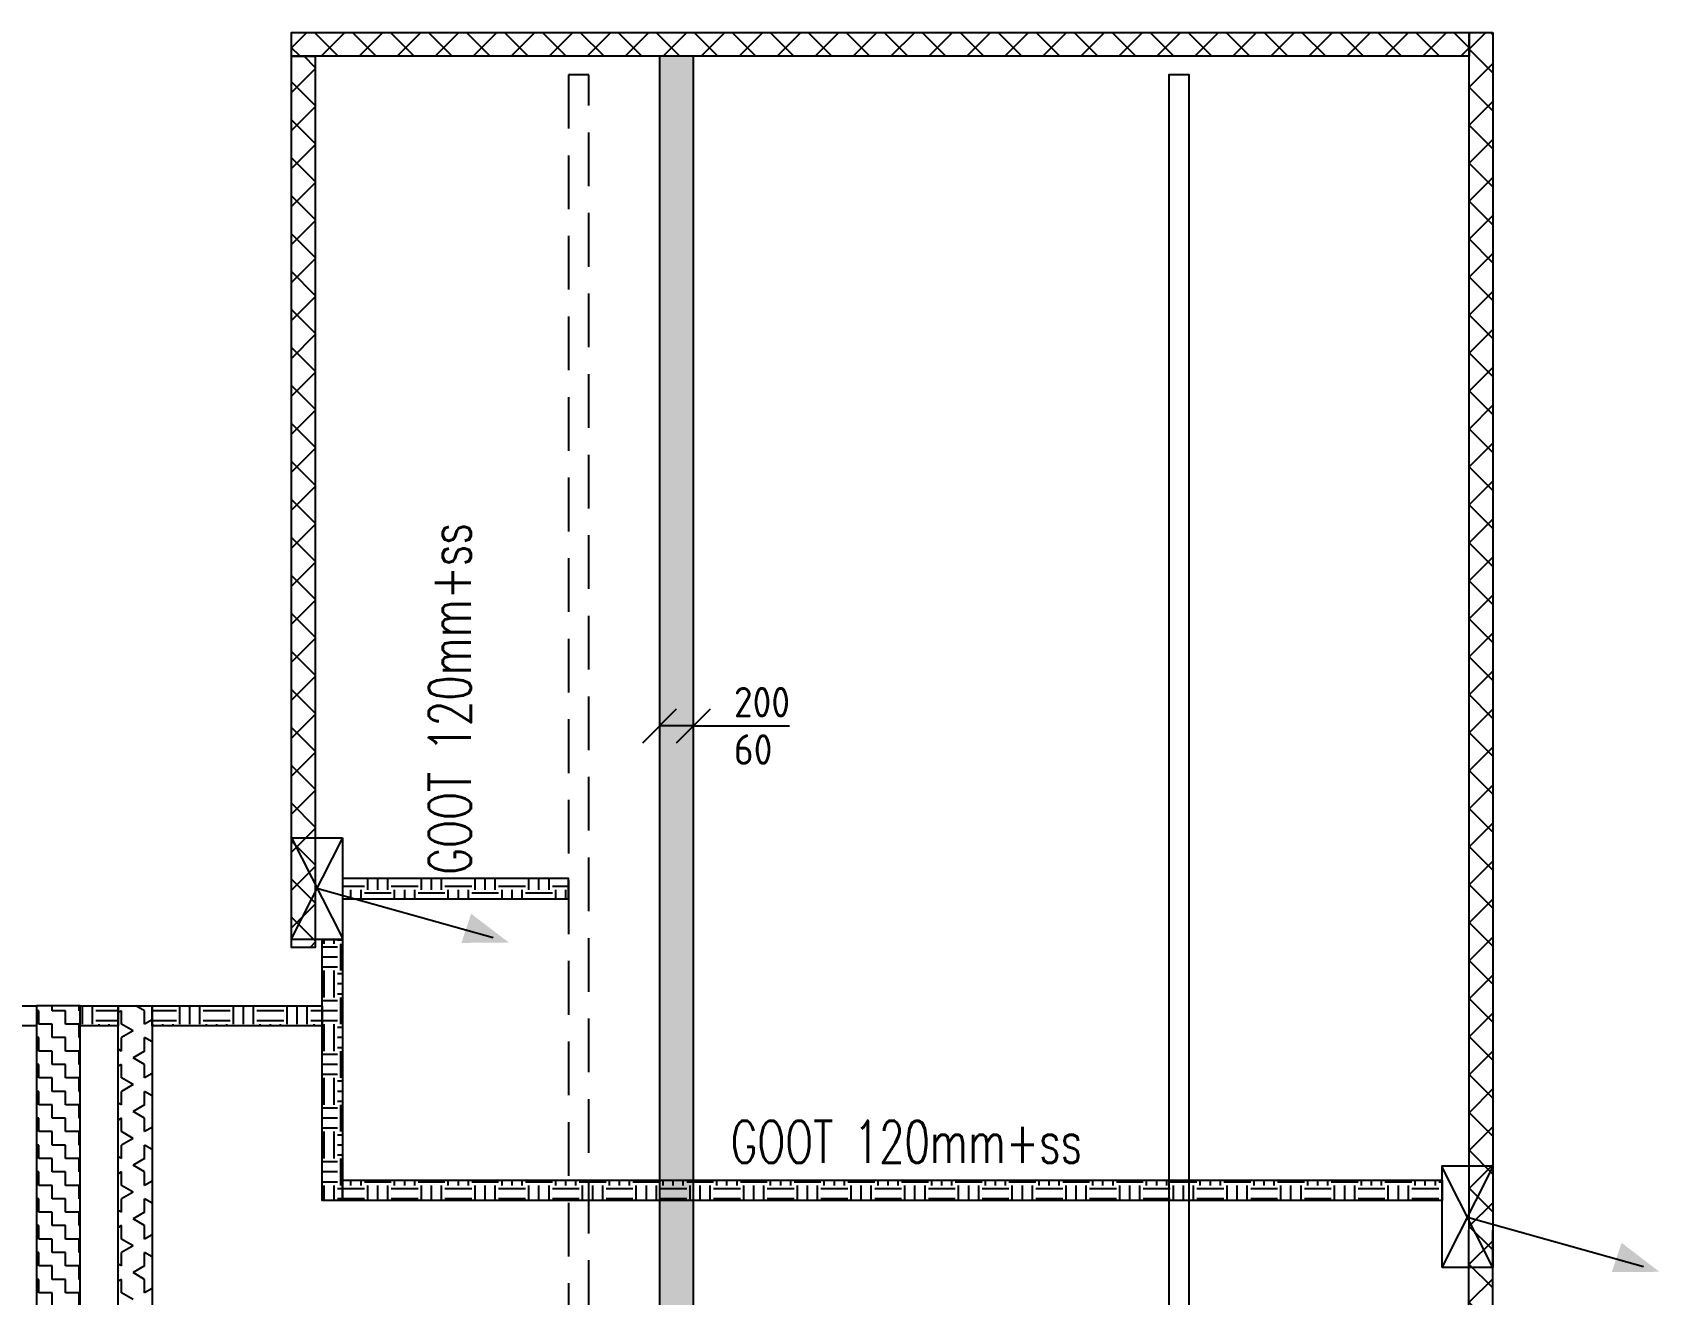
# Model space of a CAD drawing. Header units: millimetres. Extents: x -3262 to 109714, y 0 to 217318.
# Drawn here: x 57884 to 67501, y 205214 to 212674 of the extents above; entities that cross this region are included whole.
import ezdxf

# ---------------------------------------------------------------- set-up
doc = ezdxf.new("R2010")
doc.units = ezdxf.units.MM
doc.header["$LTSCALE"] = 100
doc.linetypes.add('HIDDEN2', pattern=[4.7625, 3.175, -1.5875])
for name, color, linetype in [('ByLayer', 2, 'Continuous'), ('EL6131--_ENERGIEBEDR (1996)', 2, 'Continuous'), ('EL6131--_GEBOUWINST (1996)', 2, 'Continuous'), ('EL6131--_KG_D', 3, 'Continuous'), ('EM6131--_KG', 1, 'Continuous')]:
    doc.layers.add(name, color=color, linetype=linetype)
doc.styles.add('CofelyArial', font='arial.ttf')
doc.styles.add('ROMANS', font='ROMANS', dxfattribs={"width": 0.7})
doc.styles.add('STABICAD-018', font='ISOCP.SHX', dxfattribs={"height": 1.8})

# ---------------------------------------------------------------- blocks, each defined once
blk = doc.blocks.new('PIJL-UIT')
at = {"layer": 'ByLayer', "color": 2}
blk.add_line((0, 0), (2.92, 10.41), dxfattribs=at)
blk.add_solid([(3.228, 11.35), (1.515, 9.111), (3.239, 8.536)], dxfattribs=at)
blk = doc.blocks.new('NV-1')
at = {"layer": 'ByLayer'}
for p, q in [((0, 4), (7.91, 0)), ((0, 0), (7.91, 4))]:
    blk.add_line(p, q, dxfattribs=at)
blk.add_lwpolyline([(0, 0), (8, 0), (8, 4), (0, 4)], close=True, dxfattribs=at)
blk = doc.blocks.new('*X73')
at = {"color": 0}
for p, q in [((50181.2, 22791.4), (50321.2, 22931.4)), ((50397.7, 22791.4), (50257.7, 22931.4)), ((50405.7, 22791.4), (50545.7, 22931.4)), ((50622.2, 22791.4), (50482.2, 22931.4)), ((50630.2, 22791.4), (50770.2, 22931.4)), ((50846.7, 22791.4), (50706.7, 22931.4)), ((50854.7, 22791.4), (50994.7, 22931.4)), ((51071.2, 22791.4), (50931.2, 22931.4)), ((51079.2, 22791.4), (51219.2, 22931.4)), ((51295.7, 22791.4), (51155.7, 22931.4)), ((51303.7, 22791.4), (51443.7, 22931.4)), ((51520.2, 22791.4), (51380.2, 22931.4)), ((51528.2, 22791.4), (51668.2, 22931.4)), ((51744.7, 22791.4), (51604.7, 22931.4)), ((51752.7, 22791.4), (51892.7, 22931.4)), ((51969.2, 22791.4), (51829.2, 22931.4)), ((51977.3, 22791.4), (52117.3, 22931.4)), ((52193.7, 22791.4), (52053.7, 22931.4)), ((52201.8, 22791.4), (52341.8, 22931.4)), ((52418.2, 22791.4), (52278.2, 22931.4)), ((52426.3, 22791.4), (52566.3, 22931.4)), ((52642.7, 22791.4), (52502.7, 22931.4)), ((52650.8, 22791.4), (52790.8, 22931.4)), ((52867.2, 22791.4), (52727.2, 22931.4)), ((52875.3, 22791.4), (53015.3, 22931.4)), ((53091.7, 22791.4), (52951.7, 22931.4)), ((53099.8, 22791.4), (53239.8, 22931.4)), ((53316.2, 22791.4), (53176.2, 22931.4)), ((53324.3, 22791.4), (53464.3, 22931.4)), ((53540.8, 22791.4), (53400.8, 22931.4)), ((53548.8, 22791.4), (53688.8, 22931.4)), ((53765.3, 22791.4), (53625.3, 22931.4)), ((53773.3, 22791.4), (53913.3, 22931.4)), ((53989.8, 22791.4), (53849.8, 22931.4)), ((53997.8, 22791.4), (54137.8, 22931.4)), ((54214.3, 22791.4), (54074.3, 22931.4)), ((54222.3, 22791.4), (54362.3, 22931.4)), ((54438.8, 22791.4), (54298.8, 22931.4)), ((54446.8, 22791.4), (54586.8, 22931.4)), ((54663.3, 22791.4), (54523.3, 22931.4)), ((54671.3, 22791.4), (54811.3, 22931.4)), ((54887.8, 22791.4), (54747.8, 22931.4)), ((54895.8, 22791.4), (55035.8, 22931.4)), ((55112.3, 22791.4), (54972.3, 22931.4)), ((55120.3, 22791.4), (55260.3, 22931.4)), ((55336.8, 22791.4), (55196.8, 22931.4)), ((50173.2, 22791.4), (50141.9, 22822.7)), ((55344.9, 22791.4), (55411.4, 22858))]:
    blk.add_line(p, q, dxfattribs=at)
blk = doc.blocks.new('*X75')
at = {"color": 0}
for p, q in [((41401.4, 8399), (41535.5, 8533.1)), ((41671.8, 8393.1), (41531.8, 8533.1)), ((41620, 8393.1), (41760, 8533.1)), ((41896.4, 8393.1), (41756.4, 8533.1)), ((41844.5, 8393.1), (41984.5, 8533)), ((42120.9, 8393), (41980.9, 8533)), ((42069, 8393), (42209, 8533)), ((42345.4, 8393), (42205.4, 8533)), ((42293.5, 8393), (42433.5, 8533)), ((42570, 8393), (42430, 8533)), ((42518, 8393), (42657.9, 8533)), ((42794.5, 8392.9), (42654.5, 8533)), ((42742.4, 8393), (42882.4, 8532.9)), ((43019, 8392.9), (42879, 8532.9)), ((42966.9, 8392.9), (43106.9, 8532.9)), ((43243.6, 8392.9), (43103.6, 8532.9)), ((43191.4, 8392.9), (43331.4, 8532.9)), ((43468.1, 8392.9), (43328.1, 8532.9)), ((43415.9, 8392.9), (43555.9, 8532.9)), ((43692.6, 8392.8), (43552.6, 8532.9)), ((43640.3, 8392.8), (43780.3, 8532.8)), ((43917.2, 8392.8), (43777.2, 8532.8)), ((43864.8, 8392.8), (44004.8, 8532.8)), ((44141.7, 8392.8), (44001.7, 8532.8)), ((44089.3, 8392.8), (44229.3, 8532.8)), ((44366.2, 8392.8), (44226.2, 8532.8)), ((44313.8, 8392.8), (44453.8, 8532.7)), ((44590.8, 8392.7), (44450.8, 8532.7)), ((44538.3, 8392.7), (44678.3, 8532.7)), ((44815.3, 8392.7), (44675.3, 8532.7)), ((44762.7, 8392.7), (44902.7, 8532.7)), ((45039.8, 8392.7), (44899.8, 8532.7)), ((44987.2, 8392.7), (45127.2, 8532.7)), ((45264.4, 8392.7), (45124.4, 8532.7)), ((45211.7, 8392.7), (45351.7, 8532.6)), ((45488.9, 8392.6), (45348.9, 8532.6)), ((45436.2, 8392.6), (45576.2, 8532.6)), ((45713.4, 8392.6), (45573.4, 8532.6)), ((45660.7, 8392.6), (45800.6, 8532.6)), ((45938, 8392.6), (45798, 8532.6)), ((45885.1, 8392.6), (46025.1, 8532.6)), ((46162.5, 8392.5), (46022.5, 8532.6)), ((46109.6, 8392.5), (46249.6, 8532.5)), ((46387, 8392.5), (46247, 8532.5)), ((46334.1, 8392.5), (46474.1, 8532.5)), ((46611.6, 8392.5), (46471.6, 8532.5)), ((46558.6, 8392.5), (46698.6, 8532.5)), ((46836.1, 8392.5), (46696.1, 8532.5)), ((46783.1, 8392.5), (46923, 8532.5)), ((47060.6, 8392.4), (46920.6, 8532.5)), ((47007.5, 8392.4), (47147.5, 8532.4)), ((47285.2, 8392.4), (47145.2, 8532.4)), ((47232, 8392.4), (47372, 8532.4)), ((47509.7, 8392.4), (47369.7, 8532.4)), ((47456.5, 8392.4), (47596.5, 8532.4)), ((47734.2, 8392.4), (47594.2, 8532.4)), ((47681, 8392.4), (47821, 8532.3)), ((47958.8, 8392.3), (47818.8, 8532.3)), ((47905.5, 8392.3), (48045.4, 8532.3)), ((48183.3, 8392.3), (48043.3, 8532.3)), ((48129.9, 8392.3), (48269.9, 8532.3)), ((48407.8, 8392.3), (48267.8, 8532.3)), ((48354.4, 8392.3), (48494.4, 8532.3)), ((48632.4, 8392.2), (48492.4, 8532.3)), ((48578.9, 8392.3), (48718.9, 8532.2)), ((48856.9, 8392.2), (48716.9, 8532.2)), ((48803.4, 8392.2), (48943.4, 8532.2)), ((49081.4, 8392.2), (48941.4, 8532.2)), ((49027.9, 8392.2), (49167.8, 8532.2)), ((49306, 8392.2), (49166, 8532.2)), ((49252.3, 8392.2), (49392.3, 8532.2)), ((49530.5, 8392.1), (49390.5, 8532.2)), ((49476.8, 8392.1), (49616.8, 8532.1)), ((49755, 8392.1), (49615, 8532.1)), ((49701.3, 8392.1), (49841.3, 8532.1)), ((49979.6, 8392.1), (49839.6, 8532.1)), ((49925.8, 8392.1), (50065.8, 8532.1)), ((50204.1, 8392.1), (50064.1, 8532.1)), ((50150.3, 8392.1), (50290.2, 8532.1)), ((50428.6, 8392), (50288.6, 8532.1)), ((50374.7, 8392), (50514.7, 8532)), ((50653.2, 8392), (50513.2, 8532)), ((50599.2, 8392), (50739.2, 8532)), ((50877.7, 8392), (50737.7, 8532)), ((50823.7, 8392), (50963.7, 8532)), ((51102.2, 8392), (50962.2, 8532)), ((51048.2, 8392), (51188.2, 8531.9)), ((51326.8, 8391.9), (51186.8, 8531.9)), ((51272.7, 8391.9), (51412.6, 8531.9)), ((51551.3, 8391.9), (51411.3, 8531.9)), ((51497.1, 8391.9), (51637.1, 8531.9)), ((51775.8, 8391.9), (51635.8, 8531.9)), ((51721.6, 8391.9), (51861.6, 8531.9)), ((52000.4, 8391.8), (51860.4, 8531.9)), ((51946.1, 8391.9), (52086.1, 8531.8)), ((52224.9, 8391.8), (52084.9, 8531.8)), ((52170.6, 8391.8), (52310.6, 8531.8)), ((52449.4, 8391.8), (52309.4, 8531.8)), ((52395.1, 8391.8), (52535, 8531.8)), ((52674, 8391.8), (52534, 8531.8)), ((52619.5, 8391.8), (52759.5, 8531.8)), ((52898.5, 8391.7), (52758.5, 8531.8)), ((52844, 8391.7), (52984, 8531.7)), ((53123, 8391.7), (52983, 8531.7)), ((53068.5, 8391.7), (53208.5, 8531.7)), ((53347.6, 8391.7), (53207.6, 8531.7)), ((53293, 8391.7), (53433, 8531.7)), ((53572.1, 8391.7), (53432.1, 8531.7)), ((53517.5, 8391.7), (53657.4, 8531.6)), ((53796.6, 8391.6), (53656.6, 8531.6)), ((53741.9, 8391.6), (53881.9, 8531.6)), ((54021.2, 8391.6), (53881.2, 8531.6)), ((53966.4, 8391.6), (54106.4, 8531.6)), ((54245.7, 8391.6), (54105.7, 8531.6)), ((54190.9, 8391.6), (54330.9, 8531.6)), ((54470.2, 8391.6), (54330.2, 8531.6)), ((54415.4, 8391.6), (54555.4, 8531.5)), ((54694.8, 8391.5), (54554.8, 8531.5)), ((54639.9, 8391.5), (54779.8, 8531.5)), ((54919.3, 8391.5), (54779.3, 8531.5)), ((54864.3, 8391.5), (55004.3, 8531.5)), ((55143.8, 8391.5), (55003.8, 8531.5)), ((55088.8, 8391.5), (55228.8, 8531.5)), ((55368.4, 8391.4), (55228.4, 8531.5)), ((55313.3, 8391.5), (55453.3, 8531.4)), ((55551.4, 8432.9), (55452.9, 8531.4)), ((41447.3, 8393.1), (41401.4, 8439)), ((55537.8, 8391.4), (55551.4, 8405.1))]:
    blk.add_line(p, q, dxfattribs=at)
blk = doc.blocks.new('*X74')
at = {"color": 0}
for p, q in [((44851.4, 15441.1), (44901.8, 15491.4)), ((44991.4, 15400.8), (44900.8, 15491.4)), ((44851.4, 15216.6), (44991.4, 15356.6)), ((44991.4, 15176.3), (44851.4, 15316.3)), ((44851.4, 14992), (44991.4, 15132)), ((44991.4, 14951.8), (44851.4, 15091.8)), ((44851.4, 14767.5), (44991.4, 14907.5)), ((44991.4, 14727.3), (44851.4, 14867.3)), ((44851.4, 14543), (44991.4, 14683)), ((44991.4, 14502.8), (44851.4, 14642.8)), ((44851.4, 14318.5), (44991.4, 14458.5)), ((44991.4, 14278.3), (44851.4, 14418.3)), ((44851.4, 14094), (44991.4, 14234)), ((44991.4, 14053.8), (44851.4, 14193.8)), ((44851.4, 13869.5), (44991.4, 14009.5)), ((44991.4, 13829.3), (44851.4, 13969.3)), ((44851.4, 13645), (44991.4, 13785)), ((44991.4, 13604.8), (44851.4, 13744.8)), ((44851.4, 13420.5), (44991.4, 13560.5)), ((44991.4, 13380.3), (44851.4, 13520.3)), ((44851.4, 13196), (44991.4, 13336)), ((44991.4, 13155.8), (44851.4, 13295.8)), ((44851.4, 12971.5), (44991.4, 13111.5)), ((44991.4, 12931.3), (44851.4, 13071.3)), ((44851.4, 12747), (44991.4, 12887)), ((44991.4, 12706.7), (44851.4, 12846.7)), ((44851.4, 12522.5), (44991.4, 12662.5)), ((44991.4, 12482.2), (44851.4, 12622.2)), ((44851.4, 12298), (44991.4, 12438)), ((44991.4, 12257.7), (44851.4, 12397.7)), ((44851.4, 12073.5), (44991.4, 12213.5)), ((44991.4, 12033.2), (44851.4, 12173.2)), ((44851.4, 11849), (44991.4, 11989)), ((44991.4, 11808.7), (44851.4, 11948.7)), ((44851.4, 11624.5), (44991.4, 11764.5)), ((44991.4, 11584.2), (44851.4, 11724.2)), ((44851.4, 11399.9), (44991.4, 11539.9)), ((44991.4, 11359.7), (44851.4, 11499.7)), ((44851.4, 11175.4), (44991.4, 11315.4)), ((44991.4, 11135.2), (44851.4, 11275.2)), ((44851.4, 10950.9), (44991.4, 11090.9)), ((44991.4, 10910.7), (44851.4, 11050.7)), ((44851.4, 10726.4), (44991.4, 10866.4)), ((44991.4, 10686.2), (44851.4, 10826.2)), ((44851.4, 10501.9), (44991.4, 10641.9)), ((44991.4, 10461.7), (44851.4, 10601.7)), ((44851.4, 10277.4), (44991.4, 10417.4)), ((44991.4, 10237.2), (44851.4, 10377.2)), ((44851.4, 10052.9), (44991.4, 10192.9)), ((44991.4, 10012.7), (44851.4, 10152.7)), ((44851.4, 9828.4), (44991.4, 9968.4)), ((44991.4, 9788.2), (44851.4, 9928.2)), ((44851.4, 9603.9), (44991.4, 9743.9)), ((44991.4, 9563.7), (44851.4, 9703.7)), ((44851.4, 9379.4), (44991.4, 9519.4)), ((44991.4, 9339.2), (44851.4, 9479.2)), ((44851.4, 9154.9), (44991.4, 9294.9)), ((44991.4, 9114.6), (44851.4, 9254.6)), ((44851.4, 8930.4), (44991.4, 9070.4)), ((44991.4, 8890.1), (44851.4, 9030.1)), ((44851.4, 8705.9), (44991.4, 8845.9)), ((44991.4, 8665.6), (44851.4, 8805.6)), ((44901.1, 8531.4), (44851.4, 8581.1)), ((44901.5, 8531.4), (44991.4, 8621.4))]:
    blk.add_line(p, q, dxfattribs=at)
blk = doc.blocks.new('*X92')
at = {"color": 0}
for p, q in [((50430.4, 15140.8), (50482.5, 15140.8)), ((50502.3, 15061.4), (50502.3, 15191.4)), ((50430.4, 15081.2), (50482.5, 15081.2)), ((50462.7, 14902.7), (50462.7, 15061.4)), ((50482.5, 15041.6), (50550.4, 15041.6)), ((50482.5, 14982), (50550.4, 14982)), ((50482.5, 14922.5), (50550.4, 14922.5)), ((50430.4, 14882.8), (50482.5, 14882.8)), ((50430.4, 14823.3), (50482.5, 14823.3)), ((50502.3, 14743.9), (50502.3, 14902.7)), ((50430.4, 14763.8), (50482.5, 14763.8)), ((50462.7, 14585.2), (50462.7, 14743.9)), ((50482.5, 14724.1), (50550.4, 14724.1)), ((50482.5, 14664.5), (50550.4, 14664.5)), ((50430.4, 14565.3), (50482.5, 14565.3)), ((50482.5, 14605), (50550.4, 14605)), ((50502.3, 14426.4), (50502.3, 14585.2)), ((50430.4, 14505.8), (50482.5, 14505.8)), ((50430.4, 14446.2), (50482.5, 14446.2)), ((50462.7, 14267.7), (50462.7, 14426.4)), ((50482.5, 14406.6), (50550.4, 14406.6)), ((50482.5, 14347), (50550.4, 14347)), ((50430.4, 14247.8), (50482.5, 14247.8)), ((50482.5, 14287.5), (50550.4, 14287.5)), ((50502.3, 14108.9), (50502.3, 14267.7)), ((50430.4, 14188.3), (50482.5, 14188.3)), ((50430.4, 14128.8), (50482.5, 14128.8)), ((50462.7, 13950.2), (50462.7, 14108.9)), ((50482.5, 14089.1), (50550.4, 14089.1)), ((50482.5, 14029.5), (50550.4, 14029.5)), ((50482.5, 13970), (50550.4, 13970)), ((50502.3, 13854.7), (50502.3, 13950.2)), ((50430.4, 13930.3), (50482.5, 13930.3)), ((50430.4, 13870.8), (50482.5, 13870.8))]:
    blk.add_line(p, q, dxfattribs=at)
blk = doc.blocks.new('*X100')
at = {"color": 0}
for p, q in [((49688.8, 16728.3), (49798.4, 16728.3)), ((49688.8, 16668.8), (49798.4, 16668.8)), ((49708.6, 16516.1), (49708.6, 16648.9)), ((49768.1, 16516.1), (49768.1, 16648.9)), ((49678.4, 16629.1), (49688.8, 16629.1)), ((49678.4, 16569.5), (49688.8, 16569.5))]:
    blk.add_line(p, q, dxfattribs=at)
blk = doc.blocks.new('*X101')
at = {"color": 0}
for p, q in [((49678.4, 16311.6), (49688.8, 16311.6)), ((49678.4, 16252), (49688.8, 16252)), ((49708.6, 16172.7), (49708.6, 16316.1)), ((49768.1, 16172.7), (49768.1, 16316.1)), ((49678.4, 16192.5), (49688.8, 16192.5)), ((49688.8, 16152.8), (49798.4, 16152.8)), ((49688.8, 16093.3), (49798.4, 16093.3)), ((49678.4, 15994.1), (49688.8, 15994.1)), ((49688.8, 16033.8), (49798.4, 16033.8)), ((49708.6, 15855.2), (49708.6, 16013.9)), ((49768.1, 15855.2), (49768.1, 16013.9)), ((49678.4, 15934.5), (49688.8, 15934.5)), ((49678.4, 15875), (49688.8, 15875)), ((49688.8, 15835.3), (49798.4, 15835.3)), ((49688.8, 15775.8), (49798.4, 15775.8)), ((49678.4, 15676.6), (49688.8, 15676.6)), ((49688.8, 15716.2), (49798.4, 15716.2)), ((49708.6, 15537.7), (49708.6, 15696.4)), ((49768.1, 15537.7), (49768.1, 15696.4)), ((49678.4, 15617), (49688.8, 15617)), ((49678.4, 15557.5), (49688.8, 15557.5)), ((49688.8, 15517.8), (49798.4, 15517.8)), ((49688.8, 15458.3), (49798.4, 15458.3)), ((49688.8, 15398.8), (49798.4, 15398.8)), ((48647.4, 15299.5), (48736.2, 15299.5)), ((48756.1, 15220.2), (48756.1, 15311.4)), ((48815.6, 15220.2), (48815.6, 15311.4)), ((48875.2, 15220.2), (48875.2, 15311.4)), ((48895, 15299.5), (49053.8, 15299.5)), ((49073.6, 15220.2), (49073.6, 15311.4)), ((49133.1, 15220.2), (49133.1, 15311.4)), ((49192.7, 15220.2), (49192.7, 15311.4)), ((49212.5, 15299.5), (49371.2, 15299.5)), ((49391.1, 15220.2), (49391.1, 15311.4)), ((49450.6, 15220.2), (49450.6, 15311.4)), ((49510.2, 15220.2), (49510.2, 15311.4)), ((49530, 15299.5), (49688.8, 15299.5)), ((49678.4, 15359.1), (49688.8, 15359.1)), ((49708.6, 15311.4), (49708.6, 15378.9)), ((49708.6, 15220.2), (49708.6, 15311.4)), ((49768.1, 15311.4), (49768.1, 15378.9)), ((49768.1, 15220.2), (49768.1, 15311.4)), ((49827.7, 15220.2), (49827.7, 15311.4)), ((49847.5, 15299.5), (50006.2, 15299.5)), ((50026.1, 15220.2), (50026.1, 15311.4)), ((50085.6, 15220.2), (50085.6, 15311.4)), ((50145.2, 15220.2), (50145.2, 15311.4)), ((50165, 15299.5), (50190.4, 15299.5)), ((48647.4, 15240), (48736.2, 15240)), ((48656.9, 15191.4), (48656.9, 15220.2)), ((48716.4, 15191.4), (48716.4, 15220.2)), ((48736.2, 15200.3), (48895, 15200.3)), ((48895, 15240), (49053.8, 15240)), ((48914.8, 15191.4), (48914.8, 15220.2)), ((48974.4, 15191.4), (48974.4, 15220.2)), ((49033.9, 15191.4), (49033.9, 15220.2)), ((49053.8, 15200.3), (49212.5, 15200.3)), ((49212.5, 15240), (49371.2, 15240)), ((49232.3, 15191.4), (49232.3, 15220.2)), ((49291.9, 15191.4), (49291.9, 15220.2)), ((49351.4, 15191.4), (49351.4, 15220.2)), ((49371.2, 15200.3), (49530, 15200.3)), ((49530, 15240), (49688.8, 15240)), ((49549.8, 15191.4), (49549.8, 15220.2)), ((49609.4, 15191.4), (49609.4, 15220.2)), ((49668.9, 15191.4), (49668.9, 15220.2)), ((49688.8, 15200.3), (49847.5, 15200.3)), ((49847.5, 15240), (50006.2, 15240)), ((49867.3, 15191.4), (49867.3, 15220.2)), ((49926.9, 15191.4), (49926.9, 15220.2)), ((49986.4, 15191.4), (49986.4, 15220.2)), ((50006.2, 15200.3), (50165, 15200.3)), ((50165, 15240), (50190.4, 15240)), ((50184.8, 15191.4), (50184.8, 15220.2)), ((48656.9, 15061.4), (48656.9, 15191.4)), ((48716.4, 15061.4), (48716.4, 15191.4)), ((48736.2, 15140.8), (48767.4, 15140.8)), ((48647.4, 15041.6), (48736.2, 15041.6)), ((48736.2, 15081.2), (48767.4, 15081.2)), ((48756.1, 14902.7), (48756.1, 15061.4)), ((48647.4, 14982), (48736.2, 14982)), ((48647.4, 14922.5), (48736.2, 14922.5)), ((48656.9, 14743.9), (48656.9, 14902.7)), ((48716.4, 14743.9), (48716.4, 14902.7)), ((48736.2, 14882.8), (48767.4, 14882.8)), ((48736.2, 14823.3), (48767.4, 14823.3)), ((48647.4, 14724.1), (48736.2, 14724.1)), ((48736.2, 14763.8), (48767.4, 14763.8)), ((48756.1, 14585.2), (48756.1, 14743.9)), ((48647.4, 14664.5), (48736.2, 14664.5)), ((48647.4, 14605), (48736.2, 14605)), ((48656.9, 14426.4), (48656.9, 14585.2)), ((48716.4, 14426.4), (48716.4, 14585.2)), ((48736.2, 14565.3), (48767.4, 14565.3)), ((48736.2, 14505.8), (48767.4, 14505.8)), ((48736.2, 14446.2), (48767.4, 14446.2)), ((48756.1, 14267.7), (48756.1, 14426.4)), ((48647.4, 14406.6), (48736.2, 14406.6)), ((48647.4, 14347), (48736.2, 14347)), ((48647.4, 14287.5), (48736.2, 14287.5)), ((48656.9, 14108.9), (48656.9, 14267.7)), ((48716.4, 14108.9), (48716.4, 14267.7)), ((48736.2, 14247.8), (48767.4, 14247.8)), ((48736.2, 14188.3), (48767.4, 14188.3)), ((48647.4, 14089.1), (48736.2, 14089.1)), ((48736.2, 14128.8), (48767.4, 14128.8)), ((48756.1, 13950.2), (48756.1, 14108.9)), ((48647.4, 14029.5), (48736.2, 14029.5)), ((48647.4, 13970), (48736.2, 13970)), ((48656.9, 13791.4), (48656.9, 13950.2)), ((48716.4, 13791.4), (48716.4, 13950.2)), ((48736.2, 13930.3), (48767.4, 13930.3)), ((48736.2, 13870.8), (48767.4, 13870.8)), ((48647.4, 13771.6), (48736.2, 13771.6)), ((48736.2, 13811.2), (48767.4, 13811.2)), ((48756.1, 13632.7), (48756.1, 13791.4)), ((48647.4, 13712), (48736.2, 13712)), ((48647.4, 13652.5), (48736.2, 13652.5)), ((48656.9, 13473.9), (48656.9, 13632.7)), ((48716.4, 13473.9), (48716.4, 13632.7)), ((48736.2, 13612.8), (48767.4, 13612.8)), ((48736.2, 13553.3), (48767.4, 13553.3)), ((48736.2, 13493.8), (48767.4, 13493.8)), ((48756.1, 13315.2), (48756.1, 13473.9)), ((48647.4, 13454.1), (48736.2, 13454.1)), ((48647.4, 13394.5), (48736.2, 13394.5)), ((48647.4, 13335), (48736.2, 13335)), ((48656.9, 13156.4), (48656.9, 13315.2)), ((48716.4, 13156.4), (48716.4, 13315.2)), ((48736.2, 13295.3), (48767.4, 13295.3)), ((48736.2, 13235.8), (48767.4, 13235.8)), ((48736.2, 13176.2), (48767.4, 13176.2)), ((48647.4, 13136.6), (48736.2, 13136.6)), ((48756.1, 12997.7), (48756.1, 13156.4)), ((48647.4, 13077), (48736.2, 13077)), ((48647.4, 13017.5), (48736.2, 13017.5)), ((48656.9, 12838.9), (48656.9, 12997.7)), ((48716.4, 12838.9), (48716.4, 12997.7)), ((48736.2, 12977.8), (48767.4, 12977.8)), ((48736.2, 12918.3), (48767.4, 12918.3)), ((48647.4, 12819.1), (48736.2, 12819.1)), ((48736.2, 12858.8), (48767.4, 12858.8)), ((48756.1, 12680.2), (48756.1, 12838.9)), ((48647.4, 12759.5), (48736.2, 12759.5)), ((48647.4, 12700), (48736.2, 12700)), ((48656.9, 12521.4), (48656.9, 12680.2)), ((48716.4, 12521.4), (48716.4, 12680.2)), ((48736.2, 12660.3), (48767.4, 12660.3)), ((48736.2, 12600.8), (48767.4, 12600.8)), ((48647.4, 12501.6), (48736.2, 12501.6)), ((48736.2, 12541.2), (48767.4, 12541.2)), ((48756.1, 12362.7), (48756.1, 12521.4)), ((48647.4, 12442), (48736.2, 12442)), ((48647.4, 12382.5), (48736.2, 12382.5)), ((48656.9, 12203.9), (48656.9, 12362.7)), ((48716.4, 12203.9), (48716.4, 12362.7)), ((48736.2, 12342.8), (48767.4, 12342.8)), ((48736.2, 12283.3), (48767.4, 12283.3)), ((48736.2, 12223.8), (48767.4, 12223.8)), ((48647.4, 12184.1), (48736.2, 12184.1)), ((48647.4, 12124.5), (48736.2, 12124.5)), ((48756.1, 12045.2), (48756.1, 12203.9)), ((48647.4, 12065), (48736.2, 12065)), ((48656.9, 11886.4), (48656.9, 12045.2)), ((48716.4, 11886.4), (48716.4, 12045.2)), ((48736.2, 12025.3), (48767.4, 12025.3)), ((48736.2, 11965.8), (48767.4, 11965.8)), ((48647.4, 11866.6), (48736.2, 11866.6)), ((48736.2, 11906.2), (48767.4, 11906.2)), ((48756.1, 11727.7), (48756.1, 11886.4)), ((48647.4, 11807), (48736.2, 11807)), ((48647.4, 11747.5), (48736.2, 11747.5)), ((48656.9, 11568.9), (48656.9, 11727.7)), ((48716.4, 11568.9), (48716.4, 11727.7)), ((48736.2, 11707.8), (48767.4, 11707.8)), ((48736.2, 11648.3), (48767.4, 11648.3)), ((48647.4, 11549.1), (48736.2, 11549.1)), ((48736.2, 11588.8), (48767.4, 11588.8)), ((48756.1, 11410.2), (48756.1, 11568.9)), ((48647.4, 11489.5), (48736.2, 11489.5)), ((48647.4, 11430), (48736.2, 11430)), ((48656.9, 11251.4), (48656.9, 11410.2)), ((48716.4, 11251.4), (48716.4, 11410.2)), ((48736.2, 11390.3), (48767.4, 11390.3)), ((48736.2, 11330.8), (48767.4, 11330.8)), ((48736.2, 11271.2), (48767.4, 11271.2)), ((48756.1, 11092.7), (48756.1, 11251.4)), ((48647.4, 11231.6), (48736.2, 11231.6)), ((48647.4, 11172), (48736.2, 11172)), ((48647.4, 11112.5), (48736.2, 11112.5)), ((48656.9, 10933.9), (48656.9, 11092.7)), ((48716.4, 10933.9), (48716.4, 11092.7)), ((48736.2, 11072.8), (48767.4, 11072.8)), ((48736.2, 11013.3), (48767.4, 11013.3)), ((48647.4, 10914.1), (48736.2, 10914.1)), ((48736.2, 10953.8), (48767.4, 10953.8)), ((48756.1, 10775.2), (48756.1, 10933.9)), ((48647.4, 10854.5), (48736.2, 10854.5)), ((48647.4, 10795), (48736.2, 10795)), ((48656.9, 10616.4), (48656.9, 10775.2)), ((48716.4, 10616.4), (48716.4, 10775.2)), ((48736.2, 10755.3), (48767.4, 10755.3)), ((48736.2, 10695.8), (48767.4, 10695.8)), ((48647.4, 10596.6), (48736.2, 10596.6)), ((48736.2, 10636.2), (48767.4, 10636.2)), ((48756.1, 10457.7), (48756.1, 10616.4)), ((48647.4, 10537), (48736.2, 10537)), ((48647.4, 10477.5), (48736.2, 10477.5)), ((48656.9, 10298.9), (48656.9, 10457.7)), ((48716.4, 10298.9), (48716.4, 10457.7)), ((48736.2, 10437.8), (48767.4, 10437.8)), ((48736.2, 10378.3), (48767.4, 10378.3)), ((48736.2, 10318.8), (48767.4, 10318.8)), ((48756.1, 10140.2), (48756.1, 10298.9)), ((48647.4, 10279.1), (48736.2, 10279.1)), ((48647.4, 10219.5), (48736.2, 10219.5)), ((48647.4, 10160), (48736.2, 10160)), ((48656.9, 9981.4), (48656.9, 10140.2)), ((48716.4, 9981.4), (48716.4, 10140.2)), ((48736.2, 10120.3), (48767.4, 10120.3)), ((48736.2, 10060.8), (48767.4, 10060.8)), ((48736.2, 10001.2), (48767.4, 10001.2)), ((48647.4, 9961.6), (48736.2, 9961.6)), ((48756.1, 9822.7), (48756.1, 9981.4)), ((48647.4, 9902), (48736.2, 9902)), ((48647.4, 9842.5), (48736.2, 9842.5)), ((48656.9, 9663.9), (48656.9, 9822.7)), ((48716.4, 9663.9), (48716.4, 9822.7)), ((48736.2, 9802.8), (48767.4, 9802.8)), ((48736.2, 9743.3), (48767.4, 9743.3)), ((48647.4, 9644.1), (48736.2, 9644.1)), ((48736.2, 9683.8), (48767.4, 9683.8)), ((48756.1, 9505.2), (48756.1, 9663.9)), ((48647.4, 9584.5), (48736.2, 9584.5)), ((48647.4, 9525), (48736.2, 9525)), ((48656.9, 9346.4), (48656.9, 9505.2)), ((48716.4, 9346.4), (48716.4, 9505.2)), ((48736.2, 9485.3), (48767.4, 9485.3)), ((48736.2, 9425.8), (48767.4, 9425.8)), ((48736.2, 9366.2), (48767.4, 9366.2)), ((48756.1, 9187.7), (48756.1, 9346.4)), ((48647.4, 9326.6), (48736.2, 9326.6)), ((48647.4, 9267), (48736.2, 9267)), ((48647.4, 9207.5), (48736.2, 9207.5)), ((48656.9, 9028.9), (48656.9, 9187.7)), ((48716.4, 9028.9), (48716.4, 9187.7)), ((48736.2, 9167.8), (48767.4, 9167.8)), ((48736.2, 9108.3), (48767.4, 9108.3)), ((48736.2, 9048.8), (48767.4, 9048.8)), ((48647.4, 9009.1), (48736.2, 9009.1)), ((48647.4, 8949.5), (48736.2, 8949.5)), ((48756.1, 8870.2), (48756.1, 9028.9)), ((48647.4, 8890), (48736.2, 8890)), ((48656.9, 8711.4), (48656.9, 8870.2)), ((48716.4, 8711.4), (48716.4, 8870.2)), ((48736.2, 8850.3), (48767.4, 8850.3)), ((48736.2, 8790.8), (48767.4, 8790.8)), ((48647.4, 8691.6), (48736.2, 8691.6)), ((48736.2, 8731.2), (48767.4, 8731.2)), ((48756.1, 8691.4), (48756.1, 8711.4))]:
    blk.add_line(p, q, dxfattribs=at)
blk = doc.blocks.new('*X109')
at = {"color": 0}
for p, q in [((48101.2, 16986.2), (48180.6, 16986.2)), ((48101.2, 16906.9), (48101.2, 16986.2)), ((48180.6, 16986.2), (48180.6, 16999.1)), ((48260, 16986.2), (48339.4, 16986.2)), ((48260, 16906.9), (48260, 16986.2)), ((48339.4, 16986.2), (48339.4, 16999.1)), ((48418.8, 16986.2), (48498.1, 16986.2)), ((48418.8, 16906.9), (48418.8, 16986.2)), ((48498.1, 16986.2), (48498.1, 16999.2)), ((48577.5, 16986.2), (48656.9, 16986.2)), ((48577.5, 16906.9), (48577.5, 16986.2)), ((48656.9, 16986.2), (48656.9, 16999.3)), ((48736.2, 16986.2), (48815.6, 16986.2)), ((48736.2, 16906.9), (48736.2, 16986.2)), ((48815.6, 16986.2), (48815.6, 16999.4)), ((48895, 16986.2), (48974.4, 16986.2)), ((48895, 16906.9), (48895, 16986.2)), ((48974.4, 16986.2), (48974.4, 16999.5)), ((49053.8, 16986.2), (49133.1, 16986.2)), ((49053.8, 16906.9), (49053.8, 16986.2)), ((49133.1, 16986.2), (49133.1, 16999.6)), ((49212.5, 16986.2), (49291.9, 16986.2)), ((49212.5, 16906.9), (49212.5, 16986.2)), ((49291.9, 16986.2), (49291.9, 16999.6)), ((49371.2, 16986.2), (49450.6, 16986.2)), ((49371.2, 16906.9), (49371.2, 16986.2)), ((49450.6, 16986.2), (49450.6, 16999.7)), ((49530, 16986.2), (49609.4, 16986.2)), ((49530, 16906.9), (49530, 16986.2)), ((49609.4, 16986.2), (49609.4, 16999.8)), ((49688.8, 16986.2), (49768.1, 16986.2)), ((49688.8, 16906.9), (49688.8, 16986.2)), ((49768.1, 16986.2), (49768.1, 16999.9)), ((48021.9, 16906.9), (48101.2, 16906.9)), ((48180.6, 16906.9), (48260, 16906.9)), ((48180.6, 16827.5), (48180.6, 16906.9)), ((48339.4, 16906.9), (48418.8, 16906.9)), ((48339.4, 16827.5), (48339.4, 16906.9)), ((48498.1, 16906.9), (48577.5, 16906.9)), ((48498.1, 16827.5), (48498.1, 16906.9)), ((48656.9, 16906.9), (48736.2, 16906.9)), ((48656.9, 16827.5), (48656.9, 16906.9)), ((48815.6, 16906.9), (48895, 16906.9)), ((48815.6, 16827.5), (48815.6, 16906.9)), ((48974.4, 16906.9), (49053.8, 16906.9)), ((48974.4, 16827.5), (48974.4, 16906.9)), ((49133.1, 16906.9), (49212.5, 16906.9)), ((49133.1, 16827.5), (49133.1, 16906.9)), ((49291.9, 16906.9), (49371.2, 16906.9)), ((49291.9, 16827.5), (49291.9, 16906.9)), ((49450.6, 16906.9), (49530, 16906.9)), ((49450.6, 16827.5), (49450.6, 16906.9)), ((49609.4, 16906.9), (49688.8, 16906.9)), ((49609.4, 16827.5), (49609.4, 16906.9)), ((49768.1, 16906.9), (49798.4, 16906.9)), ((49768.1, 16827.5), (49768.1, 16906.9)), ((48021.9, 16748.1), (48101.2, 16748.1)), ((48101.2, 16827.5), (48180.6, 16827.5)), ((48101.2, 16748.1), (48101.2, 16827.5)), ((48180.6, 16748.1), (48260, 16748.1)), ((48180.6, 16741.7), (48180.6, 16748.1)), ((48260, 16827.5), (48339.4, 16827.5)), ((48260, 16748.1), (48260, 16827.5)), ((48339.4, 16748.1), (48418.8, 16748.1)), ((48339.4, 16741.7), (48339.4, 16748.1)), ((48418.8, 16827.5), (48498.1, 16827.5)), ((48418.8, 16748.1), (48418.8, 16827.5)), ((48498.1, 16748.1), (48577.5, 16748.1)), ((48498.1, 16741.7), (48498.1, 16748.1)), ((48577.5, 16827.5), (48656.9, 16827.5)), ((48577.5, 16748.1), (48577.5, 16827.5)), ((48656.9, 16748.1), (48736.2, 16748.1)), ((48656.9, 16741.7), (48656.9, 16748.1)), ((48736.2, 16827.5), (48815.6, 16827.5)), ((48736.2, 16748.1), (48736.2, 16827.5)), ((48815.6, 16748.1), (48895, 16748.1)), ((48815.6, 16741.7), (48815.6, 16748.1)), ((48895, 16827.5), (48974.4, 16827.5)), ((48895, 16748.1), (48895, 16827.5)), ((48974.4, 16748.1), (49053.8, 16748.1)), ((48974.4, 16741.7), (48974.4, 16748.1)), ((49053.8, 16827.5), (49133.1, 16827.5)), ((49053.8, 16748.1), (49053.8, 16827.5)), ((49133.1, 16748.1), (49212.5, 16748.1)), ((49133.1, 16741.7), (49133.1, 16748.1)), ((49212.5, 16827.5), (49291.9, 16827.5)), ((49212.5, 16748.1), (49212.5, 16827.5)), ((49291.9, 16748.1), (49371.2, 16748.1)), ((49291.9, 16741.7), (49291.9, 16748.1)), ((49371.2, 16827.5), (49450.6, 16827.5)), ((49371.2, 16748.1), (49371.2, 16827.5)), ((49450.6, 16748.1), (49530, 16748.1)), ((49450.6, 16741.7), (49450.6, 16748.1)), ((49530, 16827.5), (49609.4, 16827.5)), ((49530, 16748.1), (49530, 16827.5)), ((49609.4, 16748.1), (49688.8, 16748.1)), ((49609.4, 16741.7), (49609.4, 16748.1)), ((49688.8, 16827.5), (49768.1, 16827.5)), ((49688.8, 16748.1), (49688.8, 16827.5)), ((49768.1, 16748.1), (49798.4, 16748.1)), ((49768.1, 16741.7), (49768.1, 16748.1))]:
    blk.add_line(p, q, dxfattribs=at)
blk = doc.blocks.new('*X110')
at = {"color": 0}
for p, q in [((48061.6, 16429), (48101.2, 16497.8)), ((48101.2, 16497.8), (48180.6, 16497.8)), ((48180.6, 16497.8), (48170.1, 16516.1)), ((48260, 16497.8), (48270.5, 16516.1)), ((48260, 16497.8), (48339.4, 16497.8)), ((48379.1, 16429), (48339.4, 16497.8)), ((48379.1, 16429), (48418.7, 16497.8)), ((48418.8, 16497.8), (48498.1, 16497.8)), ((48498.1, 16497.8), (48487.6, 16516.1)), ((48577.5, 16497.8), (48588, 16516.1)), ((48577.5, 16497.8), (48656.9, 16497.8)), ((48696.6, 16429), (48656.9, 16497.8)), ((48696.6, 16429), (48736.2, 16497.8)), ((48736.2, 16497.8), (48815.6, 16497.8)), ((48815.6, 16497.8), (48805.1, 16516.1)), ((48895, 16497.8), (48905.5, 16516.1)), ((48895, 16497.8), (48974.4, 16497.8)), ((49014.1, 16429), (48974.4, 16497.8)), ((49014.1, 16429), (49053.7, 16497.8)), ((49053.8, 16497.8), (49133.1, 16497.8)), ((49133.1, 16497.8), (49122.6, 16516.1)), ((49212.5, 16497.8), (49223, 16516.1)), ((49212.5, 16497.8), (49291.9, 16497.8)), ((49331.6, 16429), (49291.9, 16497.8)), ((49331.6, 16429), (49371.2, 16497.8)), ((49371.2, 16497.8), (49450.6, 16497.8)), ((49450.6, 16497.8), (49440.1, 16516.1)), ((49530, 16497.8), (49540.5, 16516.1)), ((49530, 16497.8), (49609.4, 16497.8)), ((49649.1, 16429), (49609.4, 16497.8)), ((49649.1, 16429), (49688.7, 16497.8)), ((49688.8, 16497.8), (49768.1, 16497.8)), ((49768.1, 16497.8), (49757.6, 16516.1)), ((48101.2, 16360.3), (48180.6, 16360.3)), ((48126.8, 16316.1), (48101.2, 16360.3)), ((48180.6, 16360.3), (48220.3, 16429)), ((48260, 16360.3), (48220.3, 16429)), ((48260, 16360.3), (48339.4, 16360.3)), ((48313.8, 16316.1), (48339.4, 16360.3)), ((48444.3, 16316.1), (48418.7, 16360.3)), ((48418.8, 16360.3), (48498.1, 16360.3)), ((48498.1, 16360.3), (48537.8, 16429)), ((48577.5, 16360.3), (48537.8, 16429)), ((48577.5, 16360.3), (48656.9, 16360.3)), ((48631.3, 16316.1), (48656.9, 16360.3)), ((48736.2, 16360.3), (48815.6, 16360.3)), ((48761.8, 16316.1), (48736.2, 16360.3)), ((48815.6, 16360.3), (48855.3, 16429)), ((48895, 16360.3), (48855.3, 16429)), ((48895, 16360.3), (48974.4, 16360.3)), ((48948.8, 16316.1), (48974.4, 16360.3)), ((49079.3, 16316.1), (49053.7, 16360.3)), ((49053.8, 16360.3), (49133.1, 16360.3)), ((49133.1, 16360.3), (49172.8, 16429)), ((49212.5, 16360.3), (49172.8, 16429)), ((49212.5, 16360.3), (49291.9, 16360.3)), ((49266.3, 16316.1), (49291.9, 16360.3)), ((49371.2, 16360.3), (49450.6, 16360.3)), ((49396.8, 16316.1), (49371.2, 16360.3)), ((49450.6, 16360.3), (49490.3, 16429)), ((49530, 16360.3), (49490.3, 16429)), ((49530, 16360.3), (49609.4, 16360.3)), ((49583.8, 16316.1), (49609.4, 16360.3)), ((49714.3, 16316.1), (49688.7, 16360.3)), ((49688.8, 16360.3), (49768.1, 16360.3)), ((49768.1, 16360.3), (49798.4, 16412.8))]:
    blk.add_line(p, q, dxfattribs=at)
blk = doc.blocks.new('*U142')
at = {"color": 0, "linetype": 'Continuous'}
for p, q in [((0, 100, -2730), (10077.8, 100, -2730)), ((0, -100, -2730), (0, 100, -2730)), ((10077.8, -100, -2730), (10077.8, 100, -2730)), ((0, -100, -2730), (10077.8, -100, -2730))]:
    blk.add_line(p, q, dxfattribs=at)
at = {"color": 1, "style": 'CofelyArial'}
for tag in ['CODE', 'SECTIONCODE', 'POSITIONCODE']:
    blk.add_attdef(tag, (61691.3, 202456.3, 2730), '', height=1.8, dxfattribs=at)
blk = doc.blocks.new('*U144')
at = {"color": 0, "linetype": 'Continuous'}
for p, q in [((-300, -100, -2730), (-100, 100, -2730)), ((-100, -100, -2730), (100, 100, -2730)), ((0, 0, -2730), (-200, 0, -2730)), ((0, 0, -2730), (138.5, 0, -2730)), ((138.5, 0, -2730), (567.3, 0, -2730))]:
    blk.add_line(p, q, dxfattribs=at)
at = {"color": 0, "linetype": 'Continuous', "style": 'STABICAD-018'}
for s, p in [('200', (238.5, 50, -2730)), ('60', (238.5, -230, -2730))]:
    blk.add_text(s, height=180, dxfattribs=at).set_placement(p)
at = {"color": 1, "style": 'CofelyArial'}
blk.add_attdef('CODE', (61791.3, 208575.5, 2730), '', height=1.8, dxfattribs=at)

msp = doc.modelspace()

# ---------------------------------------------------------------- hatches: boundary and pattern name
at = {"layer": 'EL6131--_ENERGIEBEDR (1996)', "linetype": 'Continuous'}
h = msp.add_hatch(dxfattribs=at)
h.set_pattern_fill('STARS', color=1, scale=25)
h.set_pattern_definition([(0, (-4406.85, -16412.66), (0, 137.48153), [79.375, -79.375]), (60, (-4406.85, -16412.66), (-119.0625, 68.74077), [79.375, -79.375]), (120, (-4367.17, -16343.92), (-119.0625, -68.74077), [79.375, -79.375])])
h.paths.add_polyline_path([(61791.3, 202256.3), (61791.3, 212534.1), (61591.3, 212534.1), (61591.3, 202456.3), (59555.6, 202456.3), (59555.6, 202256.3)])

# ---------------------------------------------------------------- linework, layer by layer
at = {"layer": 'EL6131--_ENERGIEBEDR (1996)', "color": 2, "linetype": 'HIDDEN2'}
msp.add_lwpolyline([(61052.4, 202241), (61052.4, 202284.9), (61052.4, 202224.1), (61172.4, 202224.1), (61172.4, 202284.9), (61172.4, 202241), (61172.4, 212424.1), (61052.4, 212424.1)], close=True, dxfattribs=at)
at = {"layer": 'EL6131--_ENERGIEBEDR (1996)'}
for points in [[(59715.6, 207553.1), (61052.4, 207553.1), (61052.4, 207673.1), (59715.6, 207673.1)], [(59715.6, 205770.1), (59595.6, 205770.1), (59595.6, 207313.1), (59715.6, 207313.1)], [(58165.4, 186158.4), (58165.4, 189374.1), (59863.4, 189374.1), (59863.4, 189778.6), (58165.4, 189778.6), (58165.4, 191685.4), (58165.4, 206921.1), (57907.1, 206921.1), (57915.4, 191485.4), (57915.4, 169007.8), (58165.4, 169007.8)], [(58165.4, 206801.1), (58165.4, 206921.1), (58391, 206921.1), (58391, 206801.1)], [(58591, 206801.1), (58591, 206921.1), (59595.6, 206921.1), (59595.6, 206801.1)], [(59715.6, 205770.1), (59715.6, 205890.1), (66215.6, 205890.1), (66215.6, 205770.1)]]:
    msp.add_lwpolyline(points, close=True, dxfattribs=at)
at = {"layer": 'EL6131--_ENERGIEBEDR (1996)', "color": 2, "linetype": 'Continuous'}
msp.add_lwpolyline([(57907.1, 206801.1), (46889.9, 206801.1), (46889.9, 206921.1), (57907.1, 206921.1)], close=True, dxfattribs=at)
msp.add_lwpolyline([(58165.4, 194551.8), (58391, 194551.8), (58391, 206921.1), (58591, 206921.1), (58591, 192035.7), (58591, 190178.6), (59665.6, 190178.6), (59665.6, 190897.4), (59969, 190897.4), (59969, 189928.6), (58591, 189928.6), (58591, 169007.8), (58391, 169007.8), (58391, 169087.2), (58391, 169287.2), (58390.6, 173234.2), (58165.4, 173234.2), (58165.4, 173354.2), (58390.6, 173354.2), (58388.7, 194351.8), (58165.4, 194351.8), (58165.3, 194551.8)], dxfattribs=at)
at = {"layer": 'EL6131--_GEBOUWINST (1996)', "color": 2, "linetype": 'Continuous'}
for points in [[(66375.6, 212534.1), (59415.6, 212534.1), (59415.6, 212674.1), (66375.6, 212674.1)], [(66515.6, 212674.1), (66513.9, 198524.1), (66373.9, 198524.1), (66375.6, 212674.1)], [(59555.6, 212534.1), (59555.6, 207264.6), (59415.6, 207264.6), (59415.6, 212534.1)]]:
    msp.add_lwpolyline(points, close=True, dxfattribs=at)
at = {"layer": 'EL6131--_KG_D', "linetype": 'Continuous'}
msp.add_lwpolyline([(64600.9, 202241), (64600.9, 202284.9), (64600.9, 202224.1), (64720.9, 202224.1), (64720.9, 202284.9), (64720.9, 202241), (64720.9, 212424.1), (64600.9, 212424.1)], close=True, dxfattribs=at)

# ---------------------------------------------------------------- block references
at = {"layer": 'EL6131--_ENERGIEBEDR (1996)', "color": 2, "linetype": 'Continuous', "xscale": -75, "yscale": 75, "zscale": 75}
for p, rotation in [((59715.6, 207913.1), 90), ((66215.6, 205374.1), 270)]:
    msp.add_blockref('NV-1', p, dxfattribs=dict(at, rotation=rotation))
at = {"layer": 'EL6131--_ENERGIEBEDR (1996)', "color": 1, "linetype": 'Continuous', "rotation": 90}
for name in ['*X92', '*X101', '*X109', '*X110', '*X100']:
    msp.add_blockref(name, (74907.1, 157122.7), dxfattribs=at)
at = {"layer": 'EL6131--_ENERGIEBEDR (1996)', "color": 1, "linetype": 'Continuous', "xscale": 100, "yscale": 100, "zscale": 100, "rotation": 270}
for p in [(59565.6, 207616.4), (66365.6, 205670.7)]:
    msp.add_blockref('PIJL-UIT', p, dxfattribs=at)
at = {"layer": 'EL6131--_GEBOUWINST (1996)', "color": 1, "linetype": 'Continuous', "rotation": 90}
for name, p in [('*X74', (74907.1, 167682.7)), ('*X75', (74907.1, 157122.7)), ('*X73', (82347.1, 157122.7))]:
    msp.add_blockref(name, p, dxfattribs=at)
at = {"layer": 'EL6131--_KG_D', "linetype": 'Continuous', "rotation": 90.00000000000001}
msp.add_blockref('*U142', (61691.3, 202456.3, 2730), dxfattribs=at)
at = {"layer": 'EM6131--_KG', "linetype": 'Continuous'}
msp.add_blockref('*U144', (61791.3, 208575.5, 2730), dxfattribs=at)

# ---------------------------------------------------------------- texts
at = {"layer": 'EL6131--_ENERGIEBEDR (1996)', "color": 1, "linetype": 'Continuous', "style": 'ROMANS', "width": 0.7}
msp.add_text('GOOT 120mm+ss', height=250, rotation=90, dxfattribs=at).set_placement((60475.8, 207696.4))
msp.add_text('GOOT 120mm+ss', height=250, dxfattribs=at).set_placement((62010.6, 205991.4))

doc.saveas('drawing.dxf')
